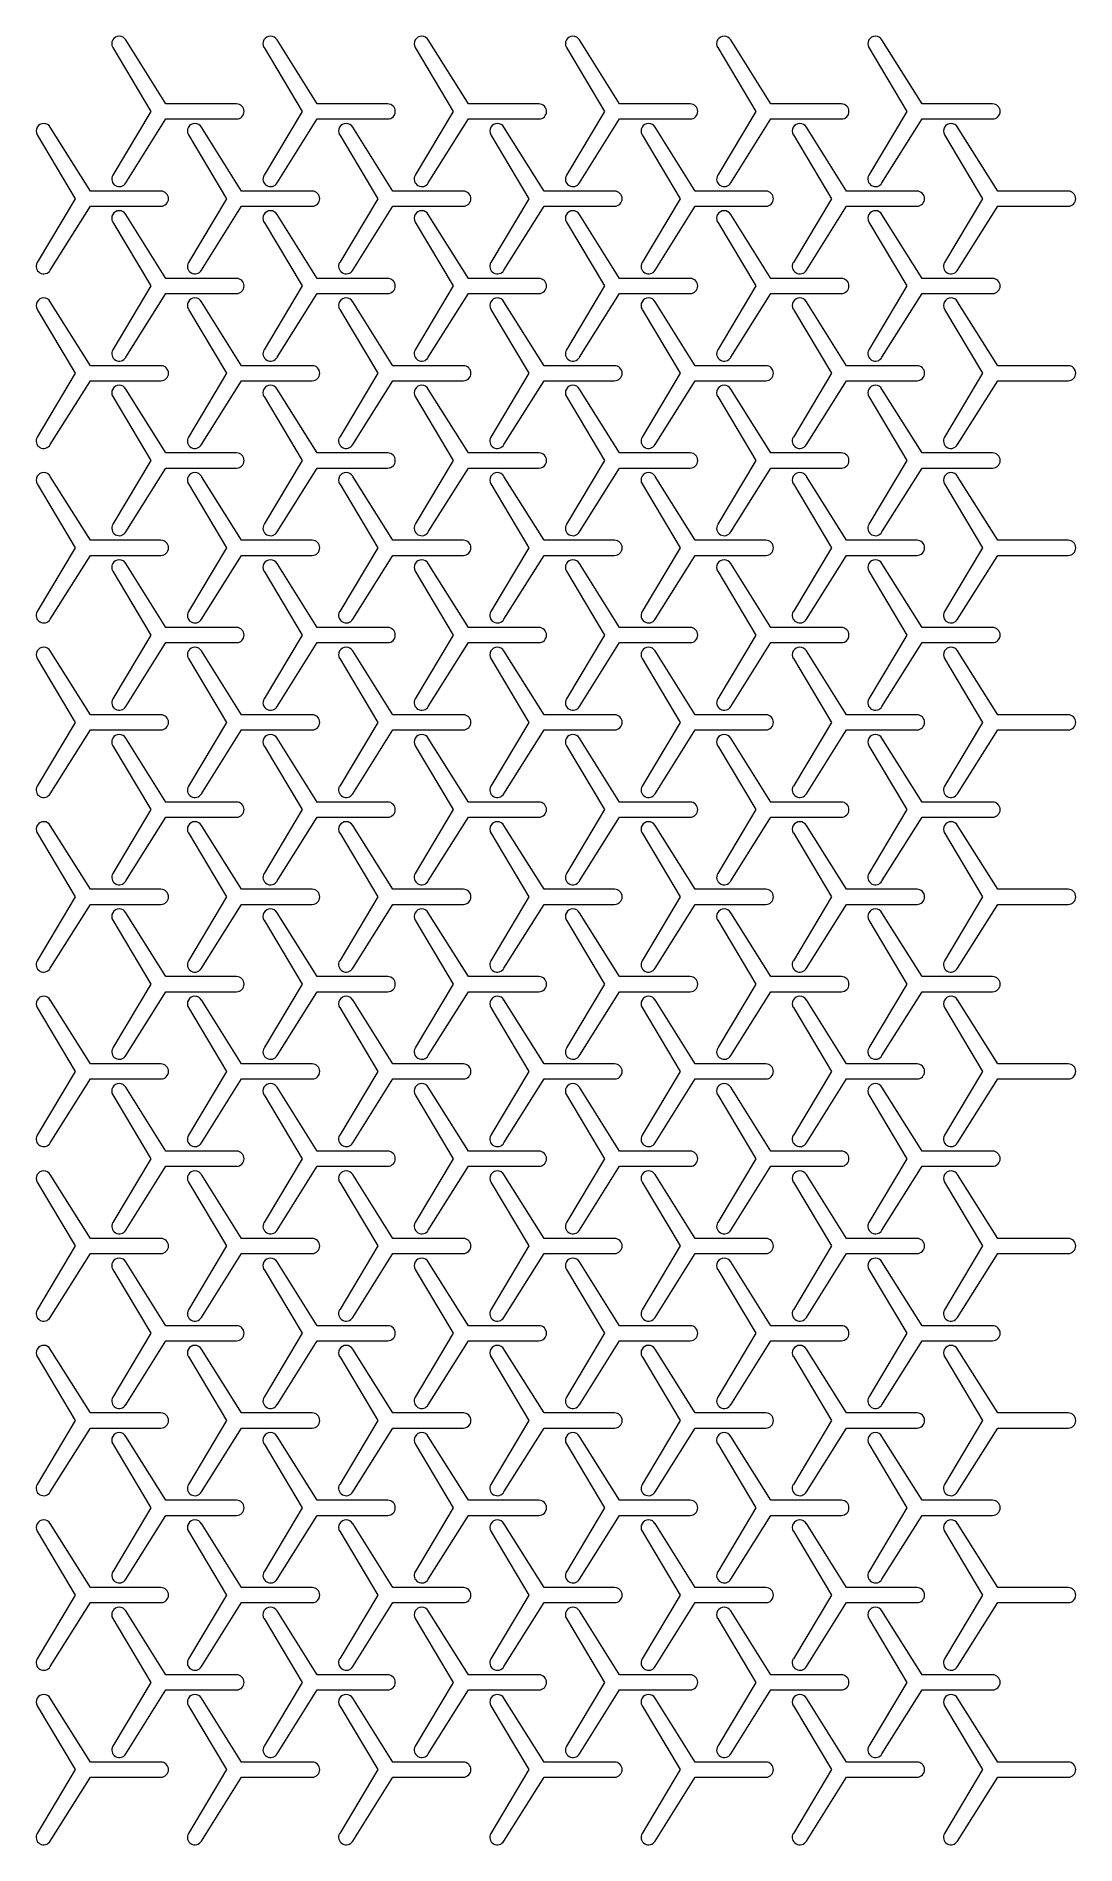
# Model space of a CAD drawing. Header units: metres. Extents: x 13 to 116, y 7 to 186.
import ezdxf

# ---------------------------------------------------------------- set-up
doc = ezdxf.new("R2010")
doc.units = ezdxf.units.M
doc.layers.add('TOP', color=1, linetype='Continuous', lineweight=0)

msp = doc.modelspace()

# ---------------------------------------------------------------- linework, layer by layer
at = {"layer": 'TOP'}
for p, q in [((20.48, 185.21), (24.25, 178.87)), ((25.75, 179.62), (21.77, 185.96)), ((35.48, 185.21), (39.25, 178.87)), ((40.75, 179.62), (36.77, 185.96)), ((50.48, 185.21), (54.25, 178.87)), ((55.75, 179.62), (51.77, 185.96)), ((65.48, 185.21), (69.25, 178.87)), ((70.75, 179.62), (66.77, 185.96)), ((80.48, 185.21), (84.25, 178.87)), ((85.75, 179.62), (81.77, 185.96)), ((95.48, 185.21), (99.25, 178.87)), ((100.75, 179.62), (96.77, 185.96)), ((32.75, 179.62), (25.75, 179.62)), ((47.75, 179.62), (40.75, 179.62)), ((62.75, 179.62), (55.75, 179.62)), ((77.75, 179.62), (70.75, 179.62)), ((92.75, 179.62), (85.75, 179.62)), ((107.75, 179.62), (100.75, 179.62)), ((24.25, 178.87), (20.48, 172.54)), ((21.77, 171.79), (25.75, 178.12)), ((25.75, 178.12), (32.75, 178.12)), ((39.25, 178.87), (35.48, 172.54)), ((36.77, 171.79), (40.75, 178.12)), ((40.75, 178.12), (47.75, 178.12)), ((54.25, 178.87), (50.48, 172.54)), ((51.77, 171.79), (55.75, 178.12)), ((55.75, 178.12), (62.75, 178.12)), ((69.25, 178.87), (65.48, 172.54)), ((66.77, 171.79), (70.75, 178.12)), ((70.75, 178.12), (77.75, 178.12)), ((84.25, 178.87), (80.48, 172.54)), ((81.77, 171.79), (85.75, 178.12)), ((85.75, 178.12), (92.75, 178.12)), ((99.25, 178.87), (95.48, 172.54)), ((96.77, 171.79), (100.75, 178.12)), ((100.75, 178.12), (107.75, 178.12)), ((12.98, 176.55), (16.75, 170.21)), ((18.25, 170.96), (14.27, 177.3)), ((27.98, 176.55), (31.75, 170.21)), ((33.25, 170.96), (29.27, 177.3)), ((42.98, 176.55), (46.75, 170.21)), ((48.25, 170.96), (44.27, 177.3)), ((57.98, 176.55), (61.75, 170.21)), ((63.25, 170.96), (59.27, 177.3)), ((72.98, 176.55), (76.75, 170.21)), ((78.25, 170.96), (74.27, 177.3)), ((87.98, 176.55), (91.75, 170.21)), ((93.25, 170.96), (89.27, 177.3)), ((102.98, 176.55), (106.75, 170.21)), ((108.25, 170.96), (104.27, 177.3)), ((25.25, 170.96), (18.25, 170.96)), ((40.25, 170.96), (33.25, 170.96)), ((55.25, 170.96), (48.25, 170.96)), ((70.25, 170.96), (63.25, 170.96)), ((85.25, 170.96), (78.25, 170.96)), ((100.25, 170.96), (93.25, 170.96)), ((115.25, 170.96), (108.25, 170.96)), ((16.75, 170.21), (12.98, 163.88)), ((14.27, 163.13), (18.25, 169.46)), ((18.25, 169.46), (25.25, 169.46)), ((31.75, 170.21), (27.98, 163.88)), ((29.27, 163.13), (33.25, 169.46)), ((33.25, 169.46), (40.25, 169.46)), ((46.75, 170.21), (42.98, 163.88)), ((44.27, 163.13), (48.25, 169.46)), ((48.25, 169.46), (55.25, 169.46)), ((61.75, 170.21), (57.98, 163.88)), ((59.27, 163.13), (63.25, 169.46)), ((63.25, 169.46), (70.25, 169.46)), ((76.75, 170.21), (72.98, 163.88)), ((74.27, 163.13), (78.25, 169.46)), ((78.25, 169.46), (85.25, 169.46)), ((91.75, 170.21), (87.98, 163.88)), ((89.27, 163.13), (93.25, 169.46)), ((93.25, 169.46), (100.25, 169.46)), ((106.75, 170.21), (102.98, 163.88)), ((104.27, 163.13), (108.25, 169.46)), ((108.25, 169.46), (115.25, 169.46)), ((20.48, 167.89), (24.25, 161.55)), ((25.75, 162.3), (21.77, 168.64)), ((35.48, 167.89), (39.25, 161.55)), ((40.75, 162.3), (36.77, 168.64)), ((50.48, 167.89), (54.25, 161.55)), ((55.75, 162.3), (51.77, 168.64)), ((65.48, 167.89), (69.25, 161.55)), ((70.75, 162.3), (66.77, 168.64)), ((80.48, 167.89), (84.25, 161.55)), ((85.75, 162.3), (81.77, 168.64)), ((95.48, 167.89), (99.25, 161.55)), ((100.75, 162.3), (96.77, 168.64)), ((24.25, 161.55), (20.48, 155.22)), ((32.75, 162.3), (25.75, 162.3)), ((39.25, 161.55), (35.48, 155.22)), ((47.75, 162.3), (40.75, 162.3)), ((54.25, 161.55), (50.48, 155.22)), ((62.75, 162.3), (55.75, 162.3)), ((69.25, 161.55), (65.48, 155.22)), ((77.75, 162.3), (70.75, 162.3)), ((84.25, 161.55), (80.48, 155.22)), ((92.75, 162.3), (85.75, 162.3)), ((99.25, 161.55), (95.48, 155.22)), ((107.75, 162.3), (100.75, 162.3)), ((18.25, 153.64), (14.27, 159.98)), ((21.77, 154.47), (25.75, 160.8)), ((25.75, 160.8), (32.75, 160.8)), ((33.25, 153.64), (29.27, 159.98)), ((36.77, 154.47), (40.75, 160.8)), ((40.75, 160.8), (47.75, 160.8)), ((48.25, 153.64), (44.27, 159.98)), ((51.77, 154.47), (55.75, 160.8)), ((55.75, 160.8), (62.75, 160.8)), ((63.25, 153.64), (59.27, 159.98)), ((66.77, 154.47), (70.75, 160.8)), ((70.75, 160.8), (77.75, 160.8)), ((78.25, 153.64), (74.27, 159.98)), ((81.77, 154.47), (85.75, 160.8)), ((85.75, 160.8), (92.75, 160.8)), ((93.25, 153.64), (89.27, 159.98)), ((96.77, 154.47), (100.75, 160.8)), ((100.75, 160.8), (107.75, 160.8)), ((108.25, 153.64), (104.27, 159.98)), ((12.98, 159.23), (16.75, 152.89)), ((27.98, 159.23), (31.75, 152.89)), ((42.98, 159.23), (46.75, 152.89)), ((57.98, 159.23), (61.75, 152.89)), ((72.98, 159.23), (76.75, 152.89)), ((87.98, 159.23), (91.75, 152.89)), ((102.98, 159.23), (106.75, 152.89)), ((16.75, 152.89), (12.98, 146.56)), ((25.25, 153.64), (18.25, 153.64)), ((31.75, 152.89), (27.98, 146.56)), ((40.25, 153.64), (33.25, 153.64)), ((46.75, 152.89), (42.98, 146.56)), ((55.25, 153.64), (48.25, 153.64)), ((61.75, 152.89), (57.98, 146.56)), ((70.25, 153.64), (63.25, 153.64)), ((76.75, 152.89), (72.98, 146.56)), ((85.25, 153.64), (78.25, 153.64)), ((91.75, 152.89), (87.98, 146.56)), ((100.25, 153.64), (93.25, 153.64)), ((106.75, 152.89), (102.98, 146.56)), ((115.25, 153.64), (108.25, 153.64)), ((14.27, 145.81), (18.25, 152.14)), ((18.25, 152.14), (25.25, 152.14)), ((25.75, 144.98), (21.77, 151.32)), ((29.27, 145.81), (33.25, 152.14)), ((33.25, 152.14), (40.25, 152.14)), ((40.75, 144.98), (36.77, 151.32)), ((44.27, 145.81), (48.25, 152.14)), ((48.25, 152.14), (55.25, 152.14)), ((55.75, 144.98), (51.77, 151.32)), ((59.27, 145.81), (63.25, 152.14)), ((63.25, 152.14), (70.25, 152.14)), ((70.75, 144.98), (66.77, 151.32)), ((74.27, 145.81), (78.25, 152.14)), ((78.25, 152.14), (85.25, 152.14)), ((85.75, 144.98), (81.77, 151.32)), ((89.27, 145.81), (93.25, 152.14)), ((93.25, 152.14), (100.25, 152.14)), ((100.75, 144.98), (96.77, 151.32)), ((104.27, 145.81), (108.25, 152.14)), ((108.25, 152.14), (115.25, 152.14)), ((20.48, 150.57), (24.25, 144.23)), ((35.48, 150.57), (39.25, 144.23)), ((50.48, 150.57), (54.25, 144.23)), ((65.48, 150.57), (69.25, 144.23)), ((80.48, 150.57), (84.25, 144.23)), ((95.48, 150.57), (99.25, 144.23)), ((24.25, 144.23), (20.48, 137.9)), ((32.75, 144.98), (25.75, 144.98)), ((39.25, 144.23), (35.48, 137.9)), ((47.75, 144.98), (40.75, 144.98)), ((54.25, 144.23), (50.48, 137.9)), ((62.75, 144.98), (55.75, 144.98)), ((69.25, 144.23), (65.48, 137.9)), ((77.75, 144.98), (70.75, 144.98)), ((84.25, 144.23), (80.48, 137.9)), ((92.75, 144.98), (85.75, 144.98)), ((99.25, 144.23), (95.48, 137.9)), ((107.75, 144.98), (100.75, 144.98)), ((12.98, 141.91), (16.75, 135.57)), ((18.25, 136.32), (14.27, 142.66)), ((21.77, 137.15), (25.75, 143.48)), ((25.75, 143.48), (32.75, 143.48)), ((27.98, 141.91), (31.75, 135.57)), ((33.25, 136.32), (29.27, 142.66)), ((36.77, 137.15), (40.75, 143.48)), ((40.75, 143.48), (47.75, 143.48)), ((42.98, 141.91), (46.75, 135.57)), ((48.25, 136.32), (44.27, 142.66)), ((51.77, 137.15), (55.75, 143.48)), ((55.75, 143.48), (62.75, 143.48)), ((57.98, 141.91), (61.75, 135.57)), ((63.25, 136.32), (59.27, 142.66)), ((66.77, 137.15), (70.75, 143.48)), ((70.75, 143.48), (77.75, 143.48)), ((72.98, 141.91), (76.75, 135.57)), ((78.25, 136.32), (74.27, 142.66)), ((81.77, 137.15), (85.75, 143.48)), ((85.75, 143.48), (92.75, 143.48)), ((87.98, 141.91), (91.75, 135.57)), ((93.25, 136.32), (89.27, 142.66)), ((96.77, 137.15), (100.75, 143.48)), ((100.75, 143.48), (107.75, 143.48)), ((102.98, 141.91), (106.75, 135.57)), ((108.25, 136.32), (104.27, 142.66)), ((16.75, 135.57), (12.98, 129.24)), ((14.27, 128.49), (18.25, 134.82)), ((25.25, 136.32), (18.25, 136.32)), ((18.25, 134.82), (25.25, 134.82)), ((31.75, 135.57), (27.98, 129.24)), ((29.27, 128.49), (33.25, 134.82)), ((40.25, 136.32), (33.25, 136.32)), ((33.25, 134.82), (40.25, 134.82)), ((46.75, 135.57), (42.98, 129.24)), ((44.27, 128.49), (48.25, 134.82)), ((55.25, 136.32), (48.25, 136.32)), ((48.25, 134.82), (55.25, 134.82)), ((61.75, 135.57), (57.98, 129.24)), ((59.27, 128.49), (63.25, 134.82)), ((70.25, 136.32), (63.25, 136.32)), ((63.25, 134.82), (70.25, 134.82)), ((76.75, 135.57), (72.98, 129.24)), ((74.27, 128.49), (78.25, 134.82)), ((85.25, 136.32), (78.25, 136.32)), ((78.25, 134.82), (85.25, 134.82)), ((91.75, 135.57), (87.98, 129.24)), ((89.27, 128.49), (93.25, 134.82)), ((100.25, 136.32), (93.25, 136.32)), ((93.25, 134.82), (100.25, 134.82)), ((106.75, 135.57), (102.98, 129.24)), ((104.27, 128.49), (108.25, 134.82)), ((115.25, 136.32), (108.25, 136.32)), ((108.25, 134.82), (115.25, 134.82)), ((20.48, 133.25), (24.25, 126.91)), ((25.75, 127.66), (21.77, 134)), ((35.48, 133.25), (39.25, 126.91)), ((40.75, 127.66), (36.77, 134)), ((50.48, 133.25), (54.25, 126.91)), ((55.75, 127.66), (51.77, 134)), ((65.48, 133.25), (69.25, 126.91)), ((70.75, 127.66), (66.77, 134)), ((80.48, 133.25), (84.25, 126.91)), ((85.75, 127.66), (81.77, 134)), ((95.48, 133.25), (99.25, 126.91)), ((100.75, 127.66), (96.77, 134)), ((32.75, 127.66), (25.75, 127.66)), ((47.75, 127.66), (40.75, 127.66)), ((62.75, 127.66), (55.75, 127.66)), ((77.75, 127.66), (70.75, 127.66)), ((92.75, 127.66), (85.75, 127.66)), ((107.75, 127.66), (100.75, 127.66)), ((24.25, 126.91), (20.48, 120.58)), ((21.77, 119.83), (25.75, 126.16)), ((25.75, 126.16), (32.75, 126.16)), ((39.25, 126.91), (35.48, 120.58)), ((36.77, 119.83), (40.75, 126.16)), ((40.75, 126.16), (47.75, 126.16)), ((54.25, 126.91), (50.48, 120.58)), ((51.77, 119.83), (55.75, 126.16)), ((55.75, 126.16), (62.75, 126.16)), ((69.25, 126.91), (65.48, 120.58)), ((66.77, 119.83), (70.75, 126.16)), ((70.75, 126.16), (77.75, 126.16)), ((84.25, 126.91), (80.48, 120.58)), ((81.77, 119.83), (85.75, 126.16)), ((85.75, 126.16), (92.75, 126.16)), ((99.25, 126.91), (95.48, 120.58)), ((96.77, 119.83), (100.75, 126.16)), ((100.75, 126.16), (107.75, 126.16)), ((12.98, 124.59), (16.75, 118.25)), ((18.25, 119), (14.27, 125.34)), ((27.98, 124.59), (31.75, 118.25)), ((33.25, 119), (29.27, 125.34)), ((42.98, 124.59), (46.75, 118.25)), ((48.25, 119), (44.27, 125.34)), ((57.98, 124.59), (61.75, 118.25)), ((63.25, 119), (59.27, 125.34)), ((72.98, 124.59), (76.75, 118.25)), ((78.25, 119), (74.27, 125.34)), ((87.98, 124.59), (91.75, 118.25)), ((93.25, 119), (89.27, 125.34)), ((102.98, 124.59), (106.75, 118.25)), ((108.25, 119), (104.27, 125.34)), ((25.25, 119), (18.25, 119)), ((40.25, 119), (33.25, 119)), ((55.25, 119), (48.25, 119)), ((70.25, 119), (63.25, 119)), ((85.25, 119), (78.25, 119)), ((100.25, 119), (93.25, 119)), ((115.25, 119), (108.25, 119)), ((16.75, 118.25), (12.98, 111.92)), ((14.27, 111.17), (18.25, 117.5)), ((18.25, 117.5), (25.25, 117.5)), ((25.75, 110.34), (21.77, 116.68)), ((31.75, 118.25), (27.98, 111.92)), ((29.27, 111.17), (33.25, 117.5)), ((33.25, 117.5), (40.25, 117.5)), ((40.75, 110.34), (36.77, 116.68)), ((46.75, 118.25), (42.98, 111.92)), ((44.27, 111.17), (48.25, 117.5)), ((48.25, 117.5), (55.25, 117.5)), ((55.75, 110.34), (51.77, 116.68)), ((61.75, 118.25), (57.98, 111.92)), ((59.27, 111.17), (63.25, 117.5)), ((63.25, 117.5), (70.25, 117.5)), ((70.75, 110.34), (66.77, 116.68)), ((76.75, 118.25), (72.98, 111.92)), ((74.27, 111.17), (78.25, 117.5)), ((78.25, 117.5), (85.25, 117.5)), ((85.75, 110.34), (81.77, 116.68)), ((91.75, 118.25), (87.98, 111.92)), ((89.27, 111.17), (93.25, 117.5)), ((93.25, 117.5), (100.25, 117.5)), ((100.75, 110.34), (96.77, 116.68)), ((106.75, 118.25), (102.98, 111.92)), ((104.27, 111.17), (108.25, 117.5)), ((108.25, 117.5), (115.25, 117.5)), ((20.48, 115.93), (24.25, 109.59)), ((35.48, 115.93), (39.25, 109.59)), ((50.48, 115.93), (54.25, 109.59)), ((65.48, 115.93), (69.25, 109.59)), ((80.48, 115.93), (84.25, 109.59)), ((95.48, 115.93), (99.25, 109.59)), ((24.25, 109.59), (20.48, 103.26)), ((32.75, 110.34), (25.75, 110.34)), ((39.25, 109.59), (35.48, 103.26)), ((47.75, 110.34), (40.75, 110.34)), ((54.25, 109.59), (50.48, 103.26)), ((62.75, 110.34), (55.75, 110.34)), ((69.25, 109.59), (65.48, 103.26)), ((77.75, 110.34), (70.75, 110.34)), ((84.25, 109.59), (80.48, 103.26)), ((92.75, 110.34), (85.75, 110.34)), ((99.25, 109.59), (95.48, 103.26)), ((107.75, 110.34), (100.75, 110.34)), ((18.25, 101.68), (14.27, 108.02)), ((21.77, 102.51), (25.75, 108.84)), ((25.75, 108.84), (32.75, 108.84)), ((33.25, 101.68), (29.27, 108.02)), ((36.77, 102.51), (40.75, 108.84)), ((40.75, 108.84), (47.75, 108.84)), ((48.25, 101.68), (44.27, 108.02)), ((51.77, 102.51), (55.75, 108.84)), ((55.75, 108.84), (62.75, 108.84)), ((63.25, 101.68), (59.27, 108.02)), ((66.77, 102.51), (70.75, 108.84)), ((70.75, 108.84), (77.75, 108.84)), ((78.25, 101.68), (74.27, 108.02)), ((81.77, 102.51), (85.75, 108.84)), ((85.75, 108.84), (92.75, 108.84)), ((93.25, 101.68), (89.27, 108.02)), ((96.77, 102.51), (100.75, 108.84)), ((100.75, 108.84), (107.75, 108.84)), ((108.25, 101.68), (104.27, 108.02)), ((12.98, 107.27), (16.75, 100.93)), ((27.98, 107.27), (31.75, 100.93)), ((42.98, 107.27), (46.75, 100.93)), ((57.98, 107.27), (61.75, 100.93)), ((72.98, 107.27), (76.75, 100.93)), ((87.98, 107.27), (91.75, 100.93)), ((102.98, 107.27), (106.75, 100.93)), ((16.75, 100.93), (12.98, 94.6)), ((25.25, 101.68), (18.25, 101.68)), ((31.75, 100.93), (27.98, 94.6)), ((40.25, 101.68), (33.25, 101.68)), ((46.75, 100.93), (42.98, 94.6)), ((55.25, 101.68), (48.25, 101.68)), ((61.75, 100.93), (57.98, 94.6)), ((70.25, 101.68), (63.25, 101.68)), ((76.75, 100.93), (72.98, 94.6)), ((85.25, 101.68), (78.25, 101.68)), ((91.75, 100.93), (87.98, 94.6)), ((100.25, 101.68), (93.25, 101.68)), ((106.75, 100.93), (102.98, 94.6)), ((115.25, 101.68), (108.25, 101.68)), ((14.27, 93.85), (18.25, 100.18)), ((18.25, 100.18), (25.25, 100.18)), ((25.75, 93.02), (21.77, 99.36)), ((29.27, 93.85), (33.25, 100.18)), ((33.25, 100.18), (40.25, 100.18)), ((40.75, 93.02), (36.77, 99.36)), ((44.27, 93.85), (48.25, 100.18)), ((48.25, 100.18), (55.25, 100.18)), ((55.75, 93.02), (51.77, 99.36)), ((59.27, 93.85), (63.25, 100.18)), ((63.25, 100.18), (70.25, 100.18)), ((70.75, 93.02), (66.77, 99.36)), ((74.27, 93.85), (78.25, 100.18)), ((78.25, 100.18), (85.25, 100.18)), ((85.75, 93.02), (81.77, 99.36)), ((89.27, 93.85), (93.25, 100.18)), ((93.25, 100.18), (100.25, 100.18)), ((100.75, 93.02), (96.77, 99.36)), ((104.27, 93.85), (108.25, 100.18)), ((108.25, 100.18), (115.25, 100.18)), ((20.48, 98.61), (24.25, 92.27)), ((35.48, 98.61), (39.25, 92.27)), ((50.48, 98.61), (54.25, 92.27)), ((65.48, 98.61), (69.25, 92.27)), ((80.48, 98.61), (84.25, 92.27)), ((95.48, 98.61), (99.25, 92.27)), ((24.25, 92.27), (20.48, 85.94)), ((32.75, 93.02), (25.75, 93.02)), ((39.25, 92.27), (35.48, 85.94)), ((47.75, 93.02), (40.75, 93.02)), ((54.25, 92.27), (50.48, 85.94)), ((62.75, 93.02), (55.75, 93.02)), ((69.25, 92.27), (65.48, 85.94)), ((77.75, 93.02), (70.75, 93.02)), ((84.25, 92.27), (80.48, 85.94)), ((92.75, 93.02), (85.75, 93.02)), ((99.25, 92.27), (95.48, 85.94)), ((107.75, 93.02), (100.75, 93.02)), ((12.98, 89.95), (16.75, 83.61)), ((18.25, 84.36), (14.27, 90.7)), ((21.77, 85.19), (25.75, 91.52)), ((25.75, 91.52), (32.75, 91.52)), ((27.98, 89.95), (31.75, 83.61)), ((33.25, 84.36), (29.27, 90.7)), ((36.77, 85.19), (40.75, 91.52)), ((40.75, 91.52), (47.75, 91.52)), ((42.98, 89.95), (46.75, 83.61)), ((48.25, 84.36), (44.27, 90.7)), ((51.77, 85.19), (55.75, 91.52)), ((55.75, 91.52), (62.75, 91.52)), ((57.98, 89.95), (61.75, 83.61)), ((63.25, 84.36), (59.27, 90.7)), ((66.77, 85.19), (70.75, 91.52)), ((70.75, 91.52), (77.75, 91.52)), ((72.98, 89.95), (76.75, 83.61)), ((78.25, 84.36), (74.27, 90.7)), ((81.77, 85.19), (85.75, 91.52)), ((85.75, 91.52), (92.75, 91.52)), ((87.98, 89.95), (91.75, 83.61)), ((93.25, 84.36), (89.27, 90.7)), ((96.77, 85.19), (100.75, 91.52)), ((100.75, 91.52), (107.75, 91.52)), ((102.98, 89.95), (106.75, 83.61)), ((108.25, 84.36), (104.27, 90.7)), ((25.25, 84.36), (18.25, 84.36)), ((40.25, 84.36), (33.25, 84.36)), ((55.25, 84.36), (48.25, 84.36)), ((70.25, 84.36), (63.25, 84.36)), ((85.25, 84.36), (78.25, 84.36)), ((100.25, 84.36), (93.25, 84.36)), ((115.25, 84.36), (108.25, 84.36)), ((16.75, 83.61), (12.98, 77.28)), ((14.27, 76.53), (18.25, 82.86)), ((18.25, 82.86), (25.25, 82.86)), ((31.75, 83.61), (27.98, 77.28)), ((29.27, 76.53), (33.25, 82.86)), ((33.25, 82.86), (40.25, 82.86)), ((46.75, 83.61), (42.98, 77.28)), ((44.27, 76.53), (48.25, 82.86)), ((48.25, 82.86), (55.25, 82.86)), ((61.75, 83.61), (57.98, 77.28)), ((59.27, 76.53), (63.25, 82.86)), ((63.25, 82.86), (70.25, 82.86)), ((76.75, 83.61), (72.98, 77.28)), ((74.27, 76.53), (78.25, 82.86)), ((78.25, 82.86), (85.25, 82.86)), ((91.75, 83.61), (87.98, 77.28)), ((89.27, 76.53), (93.25, 82.86)), ((93.25, 82.86), (100.25, 82.86)), ((106.75, 83.61), (102.98, 77.28)), ((104.27, 76.53), (108.25, 82.86)), ((108.25, 82.86), (115.25, 82.86)), ((20.48, 81.29), (24.25, 74.95)), ((25.75, 75.7), (21.77, 82.04)), ((35.48, 81.29), (39.25, 74.95)), ((40.75, 75.7), (36.77, 82.04)), ((50.48, 81.29), (54.25, 74.95)), ((55.75, 75.7), (51.77, 82.04)), ((65.48, 81.29), (69.25, 74.95)), ((70.75, 75.7), (66.77, 82.04)), ((80.48, 81.29), (84.25, 74.95)), ((85.75, 75.7), (81.77, 82.04)), ((95.48, 81.29), (99.25, 74.95)), ((100.75, 75.7), (96.77, 82.04)), ((32.75, 75.7), (25.75, 75.7)), ((47.75, 75.7), (40.75, 75.7)), ((62.75, 75.7), (55.75, 75.7)), ((77.75, 75.7), (70.75, 75.7)), ((92.75, 75.7), (85.75, 75.7)), ((107.75, 75.7), (100.75, 75.7)), ((24.25, 74.95), (20.48, 68.62)), ((21.77, 67.87), (25.75, 74.2)), ((25.75, 74.2), (32.75, 74.2)), ((39.25, 74.95), (35.48, 68.62)), ((36.77, 67.87), (40.75, 74.2)), ((40.75, 74.2), (47.75, 74.2)), ((54.25, 74.95), (50.48, 68.62)), ((51.77, 67.87), (55.75, 74.2)), ((55.75, 74.2), (62.75, 74.2)), ((69.25, 74.95), (65.48, 68.62)), ((66.77, 67.87), (70.75, 74.2)), ((70.75, 74.2), (77.75, 74.2)), ((84.25, 74.95), (80.48, 68.62)), ((81.77, 67.87), (85.75, 74.2)), ((85.75, 74.2), (92.75, 74.2)), ((99.25, 74.95), (95.48, 68.62)), ((96.77, 67.87), (100.75, 74.2)), ((100.75, 74.2), (107.75, 74.2)), ((12.98, 72.63), (16.75, 66.29)), ((18.25, 67.04), (14.27, 73.38)), ((27.98, 72.63), (31.75, 66.29)), ((33.25, 67.04), (29.27, 73.38)), ((42.98, 72.63), (46.75, 66.29)), ((48.25, 67.04), (44.27, 73.38)), ((57.98, 72.63), (61.75, 66.29)), ((63.25, 67.04), (59.27, 73.38)), ((72.98, 72.63), (76.75, 66.29)), ((78.25, 67.04), (74.27, 73.38)), ((87.98, 72.63), (91.75, 66.29)), ((93.25, 67.04), (89.27, 73.38)), ((102.98, 72.63), (106.75, 66.29)), ((108.25, 67.04), (104.27, 73.38)), ((25.25, 67.04), (18.25, 67.04)), ((40.25, 67.04), (33.25, 67.04)), ((55.25, 67.04), (48.25, 67.04)), ((70.25, 67.04), (63.25, 67.04)), ((85.25, 67.04), (78.25, 67.04)), ((100.25, 67.04), (93.25, 67.04)), ((115.25, 67.04), (108.25, 67.04)), ((16.75, 66.29), (12.98, 59.95)), ((14.27, 59.2), (18.25, 65.54)), ((18.25, 65.54), (25.25, 65.54)), ((25.75, 58.38), (21.77, 64.72)), ((31.75, 66.29), (27.98, 59.95)), ((29.27, 59.2), (33.25, 65.54)), ((33.25, 65.54), (40.25, 65.54)), ((40.75, 58.38), (36.77, 64.72)), ((46.75, 66.29), (42.98, 59.95)), ((44.27, 59.2), (48.25, 65.54)), ((48.25, 65.54), (55.25, 65.54)), ((55.75, 58.38), (51.77, 64.72)), ((61.75, 66.29), (57.98, 59.95)), ((59.27, 59.2), (63.25, 65.54)), ((63.25, 65.54), (70.25, 65.54)), ((70.75, 58.38), (66.77, 64.72)), ((76.75, 66.29), (72.98, 59.95)), ((74.27, 59.2), (78.25, 65.54)), ((78.25, 65.54), (85.25, 65.54)), ((85.75, 58.38), (81.77, 64.72)), ((91.75, 66.29), (87.98, 59.95)), ((89.27, 59.2), (93.25, 65.54)), ((93.25, 65.54), (100.25, 65.54)), ((100.75, 58.38), (96.77, 64.72)), ((106.75, 66.29), (102.98, 59.95)), ((104.27, 59.2), (108.25, 65.54)), ((108.25, 65.54), (115.25, 65.54)), ((20.48, 63.97), (24.25, 57.63)), ((35.48, 63.97), (39.25, 57.63)), ((50.48, 63.97), (54.25, 57.63)), ((65.48, 63.97), (69.25, 57.63)), ((80.48, 63.97), (84.25, 57.63)), ((95.48, 63.97), (99.25, 57.63)), ((24.25, 57.63), (20.48, 51.29)), ((32.75, 58.38), (25.75, 58.38)), ((39.25, 57.63), (35.48, 51.29)), ((47.75, 58.38), (40.75, 58.38)), ((54.25, 57.63), (50.48, 51.29)), ((62.75, 58.38), (55.75, 58.38)), ((69.25, 57.63), (65.48, 51.29)), ((77.75, 58.38), (70.75, 58.38)), ((84.25, 57.63), (80.48, 51.29)), ((92.75, 58.38), (85.75, 58.38)), ((99.25, 57.63), (95.48, 51.29)), ((107.75, 58.38), (100.75, 58.38)), ((18.25, 49.72), (14.27, 56.06)), ((21.77, 50.54), (25.75, 56.88)), ((25.75, 56.88), (32.75, 56.88)), ((33.25, 49.72), (29.27, 56.06)), ((36.77, 50.54), (40.75, 56.88)), ((40.75, 56.88), (47.75, 56.88)), ((48.25, 49.72), (44.27, 56.06)), ((51.77, 50.54), (55.75, 56.88)), ((55.75, 56.88), (62.75, 56.88)), ((63.25, 49.72), (59.27, 56.06)), ((66.77, 50.54), (70.75, 56.88)), ((70.75, 56.88), (77.75, 56.88)), ((78.25, 49.72), (74.27, 56.06)), ((81.77, 50.54), (85.75, 56.88)), ((85.75, 56.88), (92.75, 56.88)), ((93.25, 49.72), (89.27, 56.06)), ((96.77, 50.54), (100.75, 56.88)), ((100.75, 56.88), (107.75, 56.88)), ((108.25, 49.72), (104.27, 56.06)), ((12.98, 55.31), (16.75, 48.97)), ((27.98, 55.31), (31.75, 48.97)), ((42.98, 55.31), (46.75, 48.97)), ((57.98, 55.31), (61.75, 48.97)), ((72.98, 55.31), (76.75, 48.97)), ((87.98, 55.31), (91.75, 48.97)), ((102.98, 55.31), (106.75, 48.97)), ((16.75, 48.97), (12.98, 42.63)), ((25.25, 49.72), (18.25, 49.72)), ((31.75, 48.97), (27.98, 42.63)), ((40.25, 49.72), (33.25, 49.72)), ((46.75, 48.97), (42.98, 42.63)), ((55.25, 49.72), (48.25, 49.72)), ((61.75, 48.97), (57.98, 42.63)), ((70.25, 49.72), (63.25, 49.72)), ((76.75, 48.97), (72.98, 42.63)), ((85.25, 49.72), (78.25, 49.72)), ((91.75, 48.97), (87.98, 42.63)), ((100.25, 49.72), (93.25, 49.72)), ((106.75, 48.97), (102.98, 42.63)), ((115.25, 49.72), (108.25, 49.72)), ((14.27, 41.88), (18.25, 48.22)), ((18.25, 48.22), (25.25, 48.22)), ((25.75, 41.06), (21.77, 47.4)), ((29.27, 41.88), (33.25, 48.22)), ((33.25, 48.22), (40.25, 48.22)), ((40.75, 41.06), (36.77, 47.4)), ((44.27, 41.88), (48.25, 48.22)), ((48.25, 48.22), (55.25, 48.22)), ((55.75, 41.06), (51.77, 47.4)), ((59.27, 41.88), (63.25, 48.22)), ((63.25, 48.22), (70.25, 48.22)), ((70.75, 41.06), (66.77, 47.4)), ((74.27, 41.88), (78.25, 48.22)), ((78.25, 48.22), (85.25, 48.22)), ((85.75, 41.06), (81.77, 47.4)), ((89.27, 41.88), (93.25, 48.22)), ((93.25, 48.22), (100.25, 48.22)), ((100.75, 41.06), (96.77, 47.4)), ((104.27, 41.88), (108.25, 48.22)), ((108.25, 48.22), (115.25, 48.22)), ((20.48, 46.65), (24.25, 40.31)), ((35.48, 46.65), (39.25, 40.31)), ((50.48, 46.65), (54.25, 40.31)), ((65.48, 46.65), (69.25, 40.31)), ((80.48, 46.65), (84.25, 40.31)), ((95.48, 46.65), (99.25, 40.31)), ((24.25, 40.31), (20.48, 33.97)), ((21.77, 33.22), (25.75, 39.56)), ((32.75, 41.06), (25.75, 41.06)), ((25.75, 39.56), (32.75, 39.56)), ((39.25, 40.31), (35.48, 33.97)), ((36.77, 33.22), (40.75, 39.56)), ((47.75, 41.06), (40.75, 41.06)), ((40.75, 39.56), (47.75, 39.56)), ((54.25, 40.31), (50.48, 33.97)), ((51.77, 33.22), (55.75, 39.56)), ((62.75, 41.06), (55.75, 41.06)), ((55.75, 39.56), (62.75, 39.56)), ((69.25, 40.31), (65.48, 33.97)), ((66.77, 33.22), (70.75, 39.56)), ((77.75, 41.06), (70.75, 41.06)), ((70.75, 39.56), (77.75, 39.56)), ((84.25, 40.31), (80.48, 33.97)), ((81.77, 33.22), (85.75, 39.56)), ((92.75, 41.06), (85.75, 41.06)), ((85.75, 39.56), (92.75, 39.56)), ((99.25, 40.31), (95.48, 33.97)), ((96.77, 33.22), (100.75, 39.56)), ((107.75, 41.06), (100.75, 41.06)), ((100.75, 39.56), (107.75, 39.56)), ((12.98, 37.99), (16.75, 31.65)), ((18.25, 32.4), (14.27, 38.74)), ((27.98, 37.99), (31.75, 31.65)), ((33.25, 32.4), (29.27, 38.74)), ((42.98, 37.99), (46.75, 31.65)), ((48.25, 32.4), (44.27, 38.74)), ((57.98, 37.99), (61.75, 31.65)), ((63.25, 32.4), (59.27, 38.74)), ((72.98, 37.99), (76.75, 31.65)), ((78.25, 32.4), (74.27, 38.74)), ((87.98, 37.99), (91.75, 31.65)), ((93.25, 32.4), (89.27, 38.74)), ((102.98, 37.99), (106.75, 31.65)), ((108.25, 32.4), (104.27, 38.74)), ((25.25, 32.4), (18.25, 32.4)), ((40.25, 32.4), (33.25, 32.4)), ((55.25, 32.4), (48.25, 32.4)), ((70.25, 32.4), (63.25, 32.4)), ((85.25, 32.4), (78.25, 32.4)), ((100.25, 32.4), (93.25, 32.4)), ((115.25, 32.4), (108.25, 32.4)), ((16.75, 31.65), (12.98, 25.31)), ((14.27, 24.56), (18.25, 30.9)), ((18.25, 30.9), (25.25, 30.9)), ((31.75, 31.65), (27.98, 25.31)), ((29.27, 24.56), (33.25, 30.9)), ((33.25, 30.9), (40.25, 30.9)), ((46.75, 31.65), (42.98, 25.31)), ((44.27, 24.56), (48.25, 30.9)), ((48.25, 30.9), (55.25, 30.9)), ((61.75, 31.65), (57.98, 25.31)), ((59.27, 24.56), (63.25, 30.9)), ((63.25, 30.9), (70.25, 30.9)), ((76.75, 31.65), (72.98, 25.31)), ((74.27, 24.56), (78.25, 30.9)), ((78.25, 30.9), (85.25, 30.9)), ((91.75, 31.65), (87.98, 25.31)), ((89.27, 24.56), (93.25, 30.9)), ((93.25, 30.9), (100.25, 30.9)), ((106.75, 31.65), (102.98, 25.31)), ((104.27, 24.56), (108.25, 30.9)), ((108.25, 30.9), (115.25, 30.9)), ((20.48, 29.33), (24.25, 22.99)), ((25.75, 23.74), (21.77, 30.08)), ((35.48, 29.33), (39.25, 22.99)), ((40.75, 23.74), (36.77, 30.08)), ((50.48, 29.33), (54.25, 22.99)), ((55.75, 23.74), (51.77, 30.08)), ((65.48, 29.33), (69.25, 22.99)), ((70.75, 23.74), (66.77, 30.08)), ((80.48, 29.33), (84.25, 22.99)), ((85.75, 23.74), (81.77, 30.08)), ((95.48, 29.33), (99.25, 22.99)), ((100.75, 23.74), (96.77, 30.08)), ((32.75, 23.74), (25.75, 23.74)), ((47.75, 23.74), (40.75, 23.74)), ((62.75, 23.74), (55.75, 23.74)), ((77.75, 23.74), (70.75, 23.74)), ((92.75, 23.74), (85.75, 23.74)), ((107.75, 23.74), (100.75, 23.74)), ((24.25, 22.99), (20.48, 16.65)), ((21.77, 15.9), (25.75, 22.24)), ((25.75, 22.24), (32.75, 22.24)), ((39.25, 22.99), (35.48, 16.65)), ((36.77, 15.9), (40.75, 22.24)), ((40.75, 22.24), (47.75, 22.24)), ((54.25, 22.99), (50.48, 16.65)), ((51.77, 15.9), (55.75, 22.24)), ((55.75, 22.24), (62.75, 22.24)), ((69.25, 22.99), (65.48, 16.65)), ((66.77, 15.9), (70.75, 22.24)), ((70.75, 22.24), (77.75, 22.24)), ((84.25, 22.99), (80.48, 16.65)), ((81.77, 15.9), (85.75, 22.24)), ((85.75, 22.24), (92.75, 22.24)), ((99.25, 22.99), (95.48, 16.65)), ((96.77, 15.9), (100.75, 22.24)), ((100.75, 22.24), (107.75, 22.24)), ((12.98, 20.67), (16.75, 14.33)), ((18.25, 15.08), (14.27, 21.42)), ((27.98, 20.67), (31.75, 14.33)), ((33.25, 15.08), (29.27, 21.42)), ((42.98, 20.67), (46.75, 14.33)), ((48.25, 15.08), (44.27, 21.42)), ((57.98, 20.67), (61.75, 14.33)), ((63.25, 15.08), (59.27, 21.42)), ((72.98, 20.67), (76.75, 14.33)), ((78.25, 15.08), (74.27, 21.42)), ((87.98, 20.67), (91.75, 14.33)), ((93.25, 15.08), (89.27, 21.42)), ((102.98, 20.67), (106.75, 14.33)), ((108.25, 15.08), (104.27, 21.42)), ((25.25, 15.08), (18.25, 15.08)), ((40.25, 15.08), (33.25, 15.08)), ((55.25, 15.08), (48.25, 15.08)), ((70.25, 15.08), (63.25, 15.08)), ((85.25, 15.08), (78.25, 15.08)), ((100.25, 15.08), (93.25, 15.08)), ((115.25, 15.08), (108.25, 15.08)), ((16.75, 14.33), (12.98, 7.99)), ((14.27, 7.24), (18.25, 13.58)), ((18.25, 13.58), (25.25, 13.58)), ((31.75, 14.33), (27.98, 7.99)), ((29.27, 7.24), (33.25, 13.58)), ((33.25, 13.58), (40.25, 13.58)), ((46.75, 14.33), (42.98, 7.99)), ((44.27, 7.24), (48.25, 13.58)), ((48.25, 13.58), (55.25, 13.58)), ((61.75, 14.33), (57.98, 7.99)), ((59.27, 7.24), (63.25, 13.58)), ((63.25, 13.58), (70.25, 13.58)), ((76.75, 14.33), (72.98, 7.99)), ((74.27, 7.24), (78.25, 13.58)), ((78.25, 13.58), (85.25, 13.58)), ((91.75, 14.33), (87.98, 7.99)), ((89.27, 7.24), (93.25, 13.58)), ((93.25, 13.58), (100.25, 13.58)), ((106.75, 14.33), (102.98, 7.99)), ((104.27, 7.24), (108.25, 13.58)), ((108.25, 13.58), (115.25, 13.58))]:
    msp.add_line(p, q, dxfattribs=at)
for centre, start, end in [((21.12, 185.59), 30, 210), ((36.12, 185.59), 30, 210), ((51.12, 185.59), 30, 210), ((66.12, 185.59), 30, 210), ((81.12, 185.59), 30, 210), ((96.12, 185.59), 30, 210), ((32.75, 178.87), -90, 90), ((47.75, 178.87), -90, 90), ((62.75, 178.87), -90, 90), ((77.75, 178.87), -90, 90), ((92.75, 178.87), -90, 90), ((107.75, 178.87), -90, 90), ((13.62, 176.93), 30, 210), ((28.62, 176.93), 30, 210), ((43.62, 176.93), 30, 210), ((58.62, 176.93), 30, 210), ((73.62, 176.93), 30, 210), ((88.62, 176.93), 30, 210), ((103.62, 176.93), 30, 210), ((21.12, 172.16), 150, 330), ((36.12, 172.16), 150, 330), ((51.12, 172.16), 150, 330), ((66.12, 172.16), 150, 330), ((81.12, 172.16), 150, 330), ((96.12, 172.16), 150, 330), ((25.25, 170.21), -90, 90), ((40.25, 170.21), -90, 90), ((55.25, 170.21), -90, 90), ((70.25, 170.21), -90, 90), ((85.25, 170.21), -90, 90), ((100.25, 170.21), -90, 90), ((115.25, 170.21), -90, 90), ((21.12, 168.27), 30, 210), ((36.12, 168.27), 30, 210), ((51.12, 168.27), 30, 210), ((66.12, 168.27), 30, 210), ((81.12, 168.27), 30, 210), ((96.12, 168.27), 30, 210), ((13.62, 163.5), 150, 330), ((28.62, 163.5), 150, 330), ((43.62, 163.5), 150, 330), ((58.62, 163.5), 150, 330), ((73.62, 163.5), 150, 330), ((88.62, 163.5), 150, 330), ((103.62, 163.5), 150, 330), ((32.75, 161.55), -90, 90), ((47.75, 161.55), -90, 90), ((62.75, 161.55), -90, 90), ((77.75, 161.55), -90, 90), ((92.75, 161.55), -90, 90), ((107.75, 161.55), -90, 90), ((13.62, 159.61), 30, 210), ((28.62, 159.61), 30, 210), ((43.62, 159.61), 30, 210), ((58.62, 159.61), 30, 210), ((73.62, 159.61), 30, 210), ((88.62, 159.61), 30, 210), ((103.62, 159.61), 30, 210), ((21.12, 154.84), 150, 330), ((36.12, 154.84), 150, 330), ((51.12, 154.84), 150, 330), ((66.12, 154.84), 150, 330), ((81.12, 154.84), 150, 330), ((96.12, 154.84), 150, 330), ((25.25, 152.89), -90, 90), ((40.25, 152.89), -90, 90), ((55.25, 152.89), -90, 90), ((70.25, 152.89), -90, 90), ((85.25, 152.89), -90, 90), ((100.25, 152.89), -90, 90), ((115.25, 152.89), -90, 90), ((21.12, 150.95), 30, 210), ((36.12, 150.95), 30, 210), ((51.12, 150.95), 30, 210), ((66.12, 150.95), 30, 210), ((81.12, 150.95), 30, 210), ((96.12, 150.95), 30, 210), ((13.62, 146.18), 150, 330), ((28.62, 146.18), 150, 330), ((43.62, 146.18), 150, 330), ((58.62, 146.18), 150, 330), ((73.62, 146.18), 150, 330), ((88.62, 146.18), 150, 330), ((103.62, 146.18), 150, 330), ((32.75, 144.23), -90, 90), ((47.75, 144.23), -90, 90), ((62.75, 144.23), -90, 90), ((77.75, 144.23), -90, 90), ((92.75, 144.23), -90, 90), ((107.75, 144.23), -90, 90), ((13.62, 142.29), 30, 210), ((28.62, 142.29), 30, 210), ((43.62, 142.29), 30, 210), ((58.62, 142.29), 30, 210), ((73.62, 142.29), 30, 210), ((88.62, 142.29), 30, 210), ((103.62, 142.29), 30, 210), ((21.12, 137.52), 150, 330), ((36.12, 137.52), 150, 330), ((51.12, 137.52), 150, 330), ((66.12, 137.52), 150, 330), ((81.12, 137.52), 150, 330), ((96.12, 137.52), 150, 330), ((25.25, 135.57), -90, 90), ((40.25, 135.57), -90, 90), ((55.25, 135.57), -90, 90), ((70.25, 135.57), -90, 90), ((85.25, 135.57), -90, 90), ((100.25, 135.57), -90, 90), ((115.25, 135.57), -90, 90), ((21.12, 133.63), 30, 210), ((36.12, 133.63), 30, 210), ((51.12, 133.63), 30, 210), ((66.12, 133.63), 30, 210), ((81.12, 133.63), 30, 210), ((96.12, 133.63), 30, 210), ((13.62, 128.86), 150, 330), ((28.62, 128.86), 150, 330), ((43.62, 128.86), 150, 330), ((58.62, 128.86), 150, 330), ((73.62, 128.86), 150, 330), ((88.62, 128.86), 150, 330), ((103.62, 128.86), 150, 330), ((32.75, 126.91), -90, 90), ((47.75, 126.91), -90, 90), ((62.75, 126.91), -90, 90), ((77.75, 126.91), -90, 90), ((92.75, 126.91), -90, 90), ((107.75, 126.91), -90, 90), ((13.62, 124.96), 30, 210), ((28.62, 124.96), 30, 210), ((43.62, 124.96), 30, 210), ((58.62, 124.96), 30, 210), ((73.62, 124.96), 30, 210), ((88.62, 124.96), 30, 210), ((103.62, 124.96), 30, 210), ((21.12, 120.2), 150, 330), ((36.12, 120.2), 150, 330), ((51.12, 120.2), 150, 330), ((66.12, 120.2), 150, 330), ((81.12, 120.2), 150, 330), ((96.12, 120.2), 150, 330), ((25.25, 118.25), -90, 90), ((40.25, 118.25), -90, 90), ((55.25, 118.25), -90, 90), ((70.25, 118.25), -90, 90), ((85.25, 118.25), -90, 90), ((100.25, 118.25), -90, 90), ((115.25, 118.25), -90, 90), ((21.12, 116.3), 30, 210), ((36.12, 116.3), 30, 210), ((51.12, 116.3), 30, 210), ((66.12, 116.3), 30, 210), ((81.12, 116.3), 30, 210), ((96.12, 116.3), 30, 210), ((13.62, 111.54), 150, 330), ((28.62, 111.54), 150, 330), ((43.62, 111.54), 150, 330), ((58.62, 111.54), 150, 330), ((73.62, 111.54), 150, 330), ((88.62, 111.54), 150, 330), ((103.62, 111.54), 150, 330), ((32.75, 109.59), -90, 90), ((47.75, 109.59), -90, 90), ((62.75, 109.59), -90, 90), ((77.75, 109.59), -90, 90), ((92.75, 109.59), -90, 90), ((107.75, 109.59), -90, 90), ((13.62, 107.64), 30, 210), ((28.62, 107.64), 30, 210), ((43.62, 107.64), 30, 210), ((58.62, 107.64), 30, 210), ((73.62, 107.64), 30, 210), ((88.62, 107.64), 30, 210), ((103.62, 107.64), 30, 210), ((21.12, 102.88), 150, 330), ((36.12, 102.88), 150, 330), ((51.12, 102.88), 150, 330), ((66.12, 102.88), 150, 330), ((81.12, 102.88), 150, 330), ((96.12, 102.88), 150, 330), ((25.25, 100.93), -90, 90), ((40.25, 100.93), -90, 90), ((55.25, 100.93), -90, 90), ((70.25, 100.93), -90, 90), ((85.25, 100.93), -90, 90), ((100.25, 100.93), -90, 90), ((115.25, 100.93), -90, 90), ((21.12, 98.98), 30, 210), ((36.12, 98.98), 30, 210), ((51.12, 98.98), 30, 210), ((66.12, 98.98), 30, 210), ((81.12, 98.98), 30, 210), ((96.12, 98.98), 30, 210), ((13.62, 94.22), 150, 330), ((28.62, 94.22), 150, 330), ((43.62, 94.22), 150, 330), ((58.62, 94.22), 150, 330), ((73.62, 94.22), 150, 330), ((88.62, 94.22), 150, 330), ((103.62, 94.22), 150, 330), ((32.75, 92.27), -90, 90), ((47.75, 92.27), -90, 90), ((62.75, 92.27), -90, 90), ((77.75, 92.27), -90, 90), ((92.75, 92.27), -90, 90), ((107.75, 92.27), -90, 90), ((13.62, 90.32), 30, 210), ((28.62, 90.32), 30, 210), ((43.62, 90.32), 30, 210), ((58.62, 90.32), 30, 210), ((73.62, 90.32), 30, 210), ((88.62, 90.32), 30, 210), ((103.62, 90.32), 30, 210), ((21.12, 85.56), 150, 330), ((25.25, 83.61), -90, 90), ((36.12, 85.56), 150, 330), ((40.25, 83.61), -90, 90), ((51.12, 85.56), 150, 330), ((55.25, 83.61), -90, 90), ((66.12, 85.56), 150, 330), ((70.25, 83.61), -90, 90), ((81.12, 85.56), 150, 330), ((85.25, 83.61), -90, 90), ((96.12, 85.56), 150, 330), ((100.25, 83.61), -90, 90), ((115.25, 83.61), -90, 90), ((21.12, 81.66), 30, 210), ((36.12, 81.66), 30, 210), ((51.12, 81.66), 30, 210), ((66.12, 81.66), 30, 210), ((81.12, 81.66), 30, 210), ((96.12, 81.66), 30, 210), ((13.62, 76.9), 150, 330), ((28.62, 76.9), 150, 330), ((43.62, 76.9), 150, 330), ((58.62, 76.9), 150, 330), ((73.62, 76.9), 150, 330), ((88.62, 76.9), 150, 330), ((103.62, 76.9), 150, 330), ((32.75, 74.95), -90, 90), ((47.75, 74.95), -90, 90), ((62.75, 74.95), -90, 90), ((77.75, 74.95), -90, 90), ((92.75, 74.95), -90, 90), ((107.75, 74.95), -90, 90), ((13.62, 73), 30, 210), ((28.62, 73), 30, 210), ((43.62, 73), 30, 210), ((58.62, 73), 30, 210), ((73.62, 73), 30, 210), ((88.62, 73), 30, 210), ((103.62, 73), 30, 210), ((21.12, 68.24), 150, 330), ((36.12, 68.24), 150, 330), ((51.12, 68.24), 150, 330), ((66.12, 68.24), 150, 330), ((81.12, 68.24), 150, 330), ((96.12, 68.24), 150, 330), ((25.25, 66.29), -90, 90), ((40.25, 66.29), -90, 90), ((55.25, 66.29), -90, 90), ((70.25, 66.29), -90, 90), ((85.25, 66.29), -90, 90), ((100.25, 66.29), -90, 90), ((115.25, 66.29), -90, 90), ((21.12, 64.34), 30, 210), ((36.12, 64.34), 30, 210), ((51.12, 64.34), 30, 210), ((66.12, 64.34), 30, 210), ((81.12, 64.34), 30, 210), ((96.12, 64.34), 30, 210), ((13.62, 59.58), 150, 330), ((28.62, 59.58), 150, 330), ((43.62, 59.58), 150, 330), ((58.62, 59.58), 150, 330), ((73.62, 59.58), 150, 330), ((88.62, 59.58), 150, 330), ((103.62, 59.58), 150, 330), ((32.75, 57.63), -90, 90), ((47.75, 57.63), -90, 90), ((62.75, 57.63), -90, 90), ((77.75, 57.63), -90, 90), ((92.75, 57.63), -90, 90), ((107.75, 57.63), -90, 90), ((13.62, 55.68), 30, 210), ((28.62, 55.68), 30, 210), ((43.62, 55.68), 30, 210), ((58.62, 55.68), 30, 210), ((73.62, 55.68), 30, 210), ((88.62, 55.68), 30, 210), ((103.62, 55.68), 30, 210), ((21.12, 50.92), 150, 330), ((36.12, 50.92), 150, 330), ((51.12, 50.92), 150, 330), ((66.12, 50.92), 150, 330), ((81.12, 50.92), 150, 330), ((96.12, 50.92), 150, 330), ((25.25, 48.97), -90, 90), ((40.25, 48.97), -90, 90), ((55.25, 48.97), -90, 90), ((70.25, 48.97), -90, 90), ((85.25, 48.97), -90, 90), ((100.25, 48.97), -90, 90), ((115.25, 48.97), -90, 90), ((21.12, 47.02), 30, 210), ((36.12, 47.02), 30, 210), ((51.12, 47.02), 30, 210), ((66.12, 47.02), 30, 210), ((81.12, 47.02), 30, 210), ((96.12, 47.02), 30, 210), ((13.62, 42.26), 150, 330), ((28.62, 42.26), 150, 330), ((43.62, 42.26), 150, 330), ((58.62, 42.26), 150, 330), ((73.62, 42.26), 150, 330), ((88.62, 42.26), 150, 330), ((103.62, 42.26), 150, 330), ((32.75, 40.31), -90, 90), ((47.75, 40.31), -90, 90), ((62.75, 40.31), -90, 90), ((77.75, 40.31), -90, 90), ((92.75, 40.31), -90, 90), ((107.75, 40.31), -90, 90), ((13.62, 38.36), 30, 210), ((28.62, 38.36), 30, 210), ((43.62, 38.36), 30, 210), ((58.62, 38.36), 30, 210), ((73.62, 38.36), 30, 210), ((88.62, 38.36), 30, 210), ((103.62, 38.36), 30, 210), ((21.12, 33.6), 150, 330), ((25.25, 31.65), -90, 90), ((36.12, 33.6), 150, 330), ((40.25, 31.65), -90, 90), ((51.12, 33.6), 150, 330), ((55.25, 31.65), -90, 90), ((66.12, 33.6), 150, 330), ((70.25, 31.65), -90, 90), ((81.12, 33.6), 150, 330), ((85.25, 31.65), -90, 90), ((96.12, 33.6), 150, 330), ((100.25, 31.65), -90, 90), ((115.25, 31.65), -90, 90), ((21.12, 29.7), 30, 210), ((36.12, 29.7), 30, 210), ((51.12, 29.7), 30, 210), ((66.12, 29.7), 30, 210), ((81.12, 29.7), 30, 210), ((96.12, 29.7), 30, 210), ((13.62, 24.94), 150, 330), ((28.62, 24.94), 150, 330), ((43.62, 24.94), 150, 330), ((58.62, 24.94), 150, 330), ((73.62, 24.94), 150, 330), ((88.62, 24.94), 150, 330), ((103.62, 24.94), 150, 330), ((32.75, 22.99), -90, 90), ((47.75, 22.99), -90, 90), ((62.75, 22.99), -90, 90), ((77.75, 22.99), -90, 90), ((92.75, 22.99), -90, 90), ((107.75, 22.99), -90, 90), ((13.62, 21.04), 30, 210), ((28.62, 21.04), 30, 210), ((43.62, 21.04), 30, 210), ((58.62, 21.04), 30, 210), ((73.62, 21.04), 30, 210), ((88.62, 21.04), 30, 210), ((103.62, 21.04), 30, 210), ((21.12, 16.28), 150, 330), ((36.12, 16.28), 150, 330), ((51.12, 16.28), 150, 330), ((66.12, 16.28), 150, 330), ((81.12, 16.28), 150, 330), ((96.12, 16.28), 150, 330), ((25.25, 14.33), -90, 90), ((40.25, 14.33), -90, 90), ((55.25, 14.33), -90, 90), ((70.25, 14.33), -90, 90), ((85.25, 14.33), -90, 90), ((100.25, 14.33), -90, 90), ((115.25, 14.33), -90, 90), ((13.62, 7.62), 150, 330), ((28.62, 7.62), 150, 330), ((43.62, 7.62), 150, 330), ((58.62, 7.62), 150, 330), ((73.62, 7.62), 150, 330), ((88.62, 7.62), 150, 330), ((103.62, 7.62), 150, 330)]:
    msp.add_arc(centre, 0.75, start, end, dxfattribs=at)

doc.saveas('drawing.dxf')
